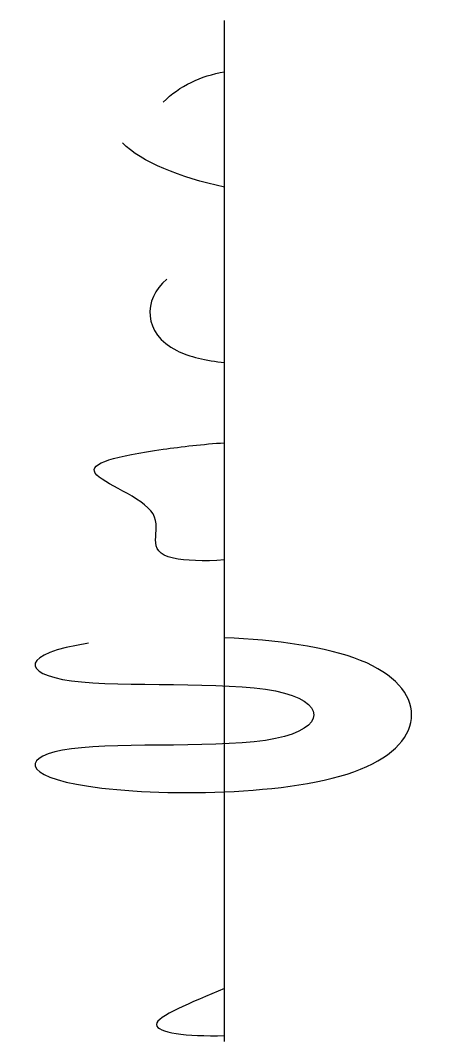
# Model space of a CAD drawing. Header units: millimetres. Extents: x 10 to 30, y 0 to 50.
import ezdxf

# ---------------------------------------------------------------- set-up
doc = ezdxf.new("R2010")
doc.units = ezdxf.units.MM
doc.layers.get('0').update_dxf_attribs({"lineweight": 25, "true_color": 0xffffff})

msp = doc.modelspace()

# ---------------------------------------------------------------- linework, layer by layer
msp.add_line((20, 0), (20, 50))
for points in [[(17, 46), (17.802, 46.802), (18.845, 47.282), (20, 47.489)], [(20, 41.832), (17.79, 42.33), (15.947, 43.053), (15, 44)]]:
    msp.add_open_spline(points, degree=3)
for points, knots in [([(17.167, 37.333), (16, 36.333), (16, 34.059), (19.103, 33.337), (20, 33.246)], [0, 0, 0, 0, 1, 1.364484, 1.364484, 1.364484, 1.364484]), ([(20, 23.582), (18.979, 23.51), (15.625, 23.625), (18, 26), (12, 28), (15.18, 28.795), (18.947, 29.257), (20, 29.319)], [1.62452, 1.62452, 1.62452, 1.62452, 2, 3, 4, 5, 5.385365, 5.385365, 5.385365, 5.385365]), ([(13.333, 19.5), (10, 19), (10, 17), (25, 18), (25, 14), (10, 15), (10, 12), (30, 12), (30, 18.667), (22.5, 19.667), (20, 19.771)], [0, 0, 0, 0, 1, 2, 3, 4, 5, 6, 7, 7.5, 7.5, 7.5, 7.5]), ([(20, 2.604), (18.333, 1.875), (15.113, 0.667), (18.115, 0.237), (20, 0.296)], [1.5, 1.5, 1.5, 1.5, 2, 2.4661779, 2.4661779, 2.4661779, 2.4661779])]:
    msp.add_open_spline(points, degree=3, knots=knots)

doc.saveas('drawing.dxf')
